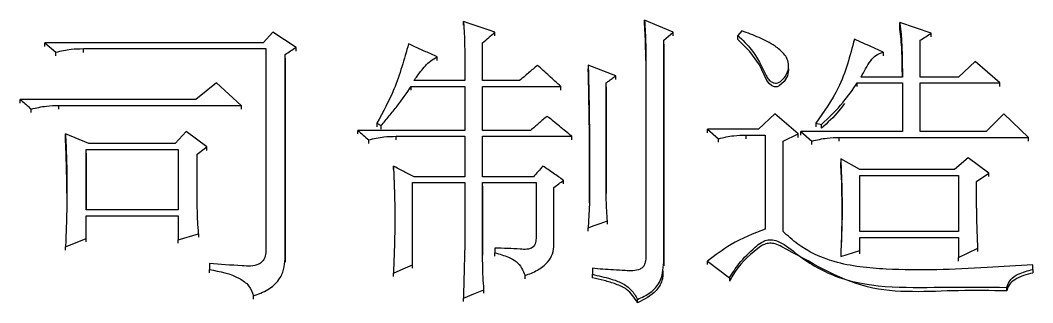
# Model space of a CAD drawing. Header units: millimetres. Extents: x 1852 to 4288, y 681 to 2404.
# Drawn here: x 2435.55 to 2443.53, y 2156.93 to 2159.16 of the extents above; entities that cross this region are included whole.
import ezdxf

# ---------------------------------------------------------------- set-up
doc = ezdxf.new("R2010")
doc.units = ezdxf.units.MM

msp = doc.modelspace()

# ---------------------------------------------------------------- linework, layer by layer
at = {"color": 7, "linetype": 'Continuous', "lineweight": 25}
for p, q in [((2439.0418, 2159.123), (2439.0418, 2159.1528)), ((2440.6968, 2159.0688), (2440.4696, 2159.1622)), ((2440.4697, 2159.1323), (2440.4696, 2159.1622)), ((2442.7305, 2159.0595), (2442.4817, 2159.1435)), ((2442.4817, 2159.1135), (2442.4817, 2159.1435)), ((2437.5382, 2159.0688), (2437.4624, 2158.9847)), ((2437.7221, 2158.9473), (2437.5382, 2159.0688)), ((2439.2906, 2159.039), (2439.2906, 2159.0688)), ((2440.6211, 2159.0034), (2440.6968, 2159.0688)), ((2440.6968, 2159.0391), (2440.6968, 2159.0688)), ((2441.2377, 2159.0781), (2441.2052, 2159.0408)), ((2442.7305, 2159.0298), (2442.7305, 2159.0595)), ((2435.7425, 2158.9847), (2435.829, 2158.9099)), ((2437.4624, 2158.9847), (2435.7425, 2158.9847)), ((2435.7425, 2158.9551), (2435.7425, 2158.9847)), ((2439.1932, 2158.6855), (2439.1932, 2158.9847)), ((2439.1932, 2158.9551), (2439.1932, 2158.9847)), ((2440.6211, 2157.2498), (2440.6211, 2159.0034)), ((2440.6211, 2158.9738), (2440.6211, 2159.0034)), ((2441.2052, 2159.0111), (2441.2052, 2159.0408)), ((2442.6439, 2158.7136), (2442.6439, 2159.0034)), ((2442.6439, 2158.9738), (2442.6439, 2159.0034)), ((2435.829, 2158.8804), (2435.829, 2158.9099)), ((2436.0454, 2158.938), (2437.4841, 2158.938)), ((2436.0454, 2158.9084), (2436.0454, 2158.938)), ((2437.4841, 2158.938), (2437.4841, 2157.3251)), ((2437.7221, 2158.9178), (2437.7221, 2158.9473)), ((2440.6211, 2158.9735), (2440.6211, 2157.2222)), ((2442.3519, 2158.91), (2442.3519, 2158.8805)), ((2437.6355, 2157.278), (2437.6355, 2158.8912)), ((2437.6355, 2158.8618), (2437.6355, 2158.8912)), ((2437.6355, 2158.8615), (2437.6355, 2157.2504)), ((2438.8363, 2158.8431), (2438.8363, 2158.8725)), ((2439.0526, 2158.8258), (2439.0526, 2158.6855)), ((2439.0526, 2158.8258), (2439.0526, 2158.7964)), ((2440.4805, 2158.8726), (2440.4805, 2157.2875)), ((2440.4805, 2158.8726), (2440.4805, 2158.8432)), ((2441.6046, 2158.8086), (2441.6046, 2158.8178)), ((2443.0766, 2158.8352), (2442.9468, 2158.7136)), ((2443.2713, 2158.6668), (2443.0766, 2158.8352)), ((2440.2425, 2158.7229), (2440.0261, 2158.8071)), ((2440.0261, 2158.8071), (2440.0261, 2158.7778)), ((2441.6046, 2158.7883), (2441.6046, 2158.7993)), ((2437.0947, 2158.6668), (2436.9324, 2158.5357)), ((2437.2894, 2158.4889), (2437.0947, 2158.6668)), ((2439.0526, 2158.6855), (2438.6523, 2158.6855)), ((2439.4853, 2158.6855), (2439.1932, 2158.6855)), ((2440.1668, 2157.7951), (2440.1668, 2158.6668)), ((2440.1668, 2158.6377), (2440.1668, 2158.6668)), ((2440.2425, 2158.6937), (2440.2425, 2158.7229)), ((2442.1464, 2158.6668), (2442.5033, 2158.6668)), ((2442.1464, 2158.6377), (2442.1464, 2158.6668)), ((2442.5033, 2158.7136), (2442.1788, 2158.7136)), ((2442.5033, 2158.6668), (2442.5033, 2158.2829)), ((2442.9468, 2158.7136), (2442.6439, 2158.7136)), ((2442.6439, 2158.6668), (2443.2713, 2158.6668)), ((2442.6439, 2158.2829), (2442.6439, 2158.6668)), ((2442.6439, 2158.6377), (2442.6439, 2158.6668)), ((2443.2713, 2158.6377), (2443.2713, 2158.6668)), ((2438.6307, 2158.6387), (2439.0526, 2158.6387)), ((2439.0526, 2158.6387), (2439.0526, 2158.2922)), ((2439.1932, 2158.6387), (2439.8098, 2158.6387)), ((2439.1932, 2158.2922), (2439.1932, 2158.6387)), ((2439.1932, 2158.6097), (2439.1932, 2158.6387)), ((2439.8098, 2158.6097), (2439.8098, 2158.6387)), ((2440.1668, 2158.6373), (2440.1668, 2157.795)), ((2436.9324, 2158.5357), (2435.5478, 2158.5357)), ((2435.5478, 2158.5068), (2435.5478, 2158.5357)), ((2435.6343, 2158.4321), (2435.6343, 2158.4608)), ((2435.8507, 2158.4889), (2437.2894, 2158.4889)), ((2435.8507, 2158.4601), (2435.8507, 2158.4889)), ((2437.2894, 2158.4889), (2437.2894, 2158.4601)), ((2441.4973, 2158.4234), (2441.3675, 2158.3016)), ((2441.6812, 2158.2641), (2441.4973, 2158.4234)), ((2443.3038, 2158.4234), (2443.1632, 2158.2829)), ((2443.4985, 2158.236), (2443.3038, 2158.4234)), ((2438.3603, 2158.3485), (2438.3927, 2158.3297)), ((2438.3603, 2158.3485), (2438.3603, 2158.3199)), ((2441.8218, 2158.3485), (2441.8651, 2158.3391)), ((2441.8218, 2158.3485), (2441.8218, 2158.3199)), ((2441.8651, 2158.3105), (2441.8651, 2158.3391)), ((2436.0887, 2158.1891), (2435.9048, 2158.2641)), ((2435.9048, 2158.2352), (2435.9048, 2158.2641)), ((2436.8567, 2158.2828), (2436.7701, 2158.1891)), ((2437.0189, 2158.161), (2436.8567, 2158.2828)), ((2439.0526, 2158.2922), (2438.2088, 2158.2922)), ((2438.2088, 2158.2637), (2438.2088, 2158.2922)), ((2438.3927, 2158.3012), (2438.3927, 2158.3297)), ((2439.5718, 2158.2922), (2439.1932, 2158.2922)), ((2440.9673, 2158.3016), (2441.0538, 2158.2266)), ((2441.3675, 2158.3016), (2440.9673, 2158.3016)), ((2441.5622, 2158.2079), (2441.6812, 2158.2641)), ((2441.6812, 2158.2357), (2441.6812, 2158.2641)), ((2441.7028, 2158.2829), (2441.7894, 2158.2079)), ((2442.5033, 2158.2829), (2441.7028, 2158.2829)), ((2441.7028, 2158.2544), (2441.7028, 2158.2829)), ((2443.1632, 2158.2829), (2442.6439, 2158.2829)), ((2436.7701, 2158.1891), (2436.0887, 2158.1891)), ((2438.2954, 2158.1889), (2438.2954, 2158.2172)), ((2438.5117, 2158.2454), (2439.0526, 2158.2454)), ((2438.5117, 2158.2169), (2438.5117, 2158.2454)), ((2439.0526, 2158.2454), (2439.0526, 2157.9265)), ((2439.1932, 2158.2454), (2439.8963, 2158.2454)), ((2439.1932, 2157.9265), (2439.1932, 2158.2454)), ((2439.1932, 2158.217), (2439.1932, 2158.2454)), ((2439.8963, 2158.217), (2439.8963, 2158.2454)), ((2441.0538, 2158.1983), (2441.0538, 2158.2266)), ((2441.2701, 2158.2548), (2441.4216, 2158.2548)), ((2441.2701, 2158.2263), (2441.2701, 2158.2548)), ((2441.4216, 2158.2548), (2441.4216, 2157.5132)), ((2441.5622, 2157.4943), (2441.5622, 2158.2079)), ((2441.5622, 2158.1795), (2441.5622, 2158.2079)), ((2441.7894, 2158.1795), (2441.7894, 2158.2079)), ((2442.0057, 2158.236), (2443.4985, 2158.236)), ((2442.0057, 2158.2076), (2442.0057, 2158.236)), ((2443.4985, 2158.2076), (2443.4985, 2158.236)), ((2436.067, 2158.1422), (2436.7918, 2158.1422)), ((2436.067, 2157.6635), (2436.067, 2158.1422)), ((2436.067, 2158.114), (2436.067, 2158.1422)), ((2436.067, 2158.1134), (2436.067, 2157.6635)), ((2436.7918, 2158.1422), (2436.7918, 2157.6635)), ((2436.9432, 2158.1047), (2437.0189, 2158.161)), ((2436.9432, 2157.7105), (2436.9432, 2158.1047)), ((2436.9432, 2158.0765), (2436.9432, 2158.1047)), ((2437.0189, 2158.1327), (2437.0189, 2158.161)), ((2442.168, 2157.9828), (2442.0165, 2158.0672)), ((2442.0165, 2158.0672), (2442.0165, 2158.0386)), ((2442.0198, 2157.9442), (2442.0165, 2158.0386)), ((2443.0225, 2158.0766), (2442.9144, 2157.9828)), ((2443.1848, 2157.9547), (2443.0225, 2158.0766)), ((2438.4901, 2157.9829), (2438.4901, 2158.0109)), ((2442.9144, 2157.9828), (2442.168, 2157.9828)), ((2443.0875, 2157.889), (2443.1848, 2157.9547)), ((2443.1848, 2157.9267), (2443.1848, 2157.9547)), ((2438.6415, 2157.8795), (2439.0526, 2157.8795)), ((2438.6416, 2157.231), (2438.6415, 2157.8795)), ((2438.6415, 2157.8517), (2438.6415, 2157.8795)), ((2439.0526, 2157.9265), (2438.6524, 2157.9265)), ((2439.0526, 2157.8795), (2439.0526, 2157.3721)), ((2439.5935, 2157.9265), (2439.1932, 2157.9265)), ((2439.1932, 2157.8795), (2439.6151, 2157.8796)), ((2439.1932, 2157.3063), (2439.1932, 2157.8795)), ((2439.1932, 2157.8517), (2439.1932, 2157.8795)), ((2439.6151, 2157.8796), (2439.6151, 2157.4474)), ((2439.8314, 2157.8705), (2439.8314, 2157.8983)), ((2442.168, 2157.9359), (2442.9468, 2157.9359)), ((2442.168, 2157.4944), (2442.168, 2157.9359)), ((2442.168, 2157.908), (2442.168, 2157.9359)), ((2442.9468, 2157.9359), (2442.9468, 2157.4944)), ((2439.1932, 2157.8511), (2439.1932, 2157.3061)), ((2439.7557, 2157.391), (2439.7557, 2157.842)), ((2439.7557, 2157.8142), (2439.7557, 2157.842)), ((2440.037, 2157.7199), (2440.0262, 2157.5226)), ((2436.7918, 2157.6635), (2436.067, 2157.6635)), ((2436.067, 2157.6165), (2436.7918, 2157.6166)), ((2436.067, 2157.4379), (2436.067, 2157.6165)), ((2436.067, 2157.5891), (2436.067, 2157.6165)), ((2436.7918, 2157.6166), (2436.7918, 2157.4285)), ((2440.1776, 2157.5516), (2440.1776, 2157.579)), ((2436.7918, 2157.4285), (2436.954, 2157.4756)), ((2436.954, 2157.4756), (2436.9541, 2157.4484)), ((2440.0262, 2157.4953), (2440.0262, 2157.5226)), ((2442.9468, 2157.4944), (2442.168, 2157.4944)), ((2435.9048, 2157.3721), (2436.067, 2157.4379)), ((2436.067, 2157.4108), (2436.067, 2157.4379)), ((2436.7918, 2157.4014), (2436.7918, 2157.4285)), ((2439.7557, 2157.3639), (2439.7557, 2157.391)), ((2442.168, 2157.4474), (2442.9468, 2157.4474)), ((2442.168, 2157.3439), (2442.168, 2157.4474)), ((2442.168, 2157.4203), (2442.168, 2157.4474)), ((2442.9468, 2157.4474), (2442.9468, 2157.2875)), ((2435.9048, 2157.3451), (2435.9048, 2157.3721)), ((2439.2906, 2157.3627), (2439.2906, 2157.3251)), ((2439.2906, 2157.2982), (2439.2906, 2157.3251)), ((2442.0166, 2157.2969), (2442.168, 2157.3439)), ((2442.168, 2157.317), (2442.168, 2157.3439)), ((2442.9468, 2157.2875), (2443.0983, 2157.3628)), ((2443.0983, 2157.3358), (2443.0983, 2157.3628)), ((2437.0406, 2157.2404), (2437.0406, 2157.1933)), ((2437.6355, 2157.2511), (2437.6355, 2157.278)), ((2438.6416, 2157.2042), (2438.6416, 2157.231)), ((2440.6211, 2157.223), (2440.6211, 2157.2498)), ((2440.9673, 2157.2592), (2441.1403, 2157.1275)), ((2440.9673, 2157.2324), (2440.9673, 2157.2592)), ((2442.9468, 2157.2606), (2442.9468, 2157.2875)), ((2443.531, 2157.1934), (2443.531, 2157.2311)), ((2443.531, 2157.2043), (2443.531, 2157.2311)), ((2437.0406, 2157.1666), (2437.0406, 2157.1933)), ((2438.4901, 2157.1384), (2438.4901, 2157.1651)), ((2439.5286, 2157.1196), (2439.5286, 2157.1463)), ((2440.0586, 2157.2028), (2440.0586, 2157.1557)), ((2440.0586, 2157.129), (2440.0586, 2157.1557)), ((2440.6182, 2157.156), (2440.6182, 2157.1829)), ((2443.531, 2157.1934), (2443.531, 2157.1667)), ((2441.1403, 2157.1275), (2441.1403, 2157.1009)), ((2437.3867, 2156.9598), (2437.3867, 2156.9862)), ((2439.2041, 2157.0068), (2439.2041, 2157.0333)), ((2443.3254, 2157.0257), (2443.3254, 2157.0522)), ((2439.0418, 2156.941), (2439.0418, 2156.9674)), ((2440.4156, 2156.9307), (2440.4156, 2156.9579))]:
    msp.add_line(p, q, dxfattribs=at)
at = {"color": 7, "linetype": 'Continuous', "lineweight": 25, "flags": 128}
for points in [[(2441.6023, 2158.7876), (2441.6054, 2158.7712), (2441.5976, 2158.7239), (2441.5716, 2158.6785), (2441.5323, 2158.6438), (2441.5145, 2158.637), (2441.4951, 2158.6367), (2441.475, 2158.6436), (2441.4517, 2158.6613), (2441.4348, 2158.6854), (2441.3765, 2158.8105), (2441.2992, 2158.9152), (2441.2052, 2159.0108), (2441.2052, 2159.0108)], [(2438.6307, 2158.6097), (2438.6307, 2158.6168), (2438.6307, 2158.6244), (2438.6307, 2158.6387)], [(2440.9673, 2158.2731), (2440.9673, 2158.2871), (2440.9673, 2158.3016)], [(2440.0262, 2157.5226), (2440.0728, 2157.54), (2440.1194, 2157.5573), (2440.1776, 2157.579)], [(2438.4901, 2157.1651), (2438.5658, 2157.1981), (2438.6416, 2157.231)], [(2439.0418, 2156.9674), (2439.1229, 2157.0003), (2439.2041, 2157.0333)]]:
    msp.add_lwpolyline(points, dxfattribs=at)
at = {"color": 7, "linetype": 'Continuous', "lineweight": 25}
for points, knots in [([(2439.0418, 2159.1528), (2439.0447, 2159.1141), (2439.0503, 2159.0403), (2439.0524, 2158.9312), (2439.0525, 2158.8609), (2439.0526, 2158.8258)], [0, 0, 0, 0, 0.356505, 0.678169, 1, 1, 1, 1]), ([(2439.2906, 2159.0688), (2439.2491, 2159.0828), (2439.1662, 2159.1108), (2439.0832, 2159.1388), (2439.0418, 2159.1528)], [0, 0, 0, 0, 0.499999, 1, 1, 1, 1]), ([(2440.4696, 2159.1622), (2440.4718, 2159.1299), (2440.4761, 2159.0655), (2440.4793, 2158.969), (2440.4801, 2158.9047), (2440.4805, 2158.8726)], [0, 0, 0, 0, 0.335205, 0.667529, 1, 1, 1, 1]), ([(2442.4817, 2159.1435), (2442.482, 2159.1408), (2442.4828, 2159.1354), (2442.4839, 2159.1273), (2442.485, 2159.1191), (2442.4858, 2159.1124), (2442.4867, 2159.1056), (2442.4876, 2159.0988), (2442.4884, 2159.092), (2442.4895, 2159.0825), (2442.4926, 2159.0539), (2442.4965, 2159.0025), (2442.4987, 2158.9533), (2442.4997, 2158.9246), (2442.5, 2158.917), (2442.5002, 2158.9109), (2442.5004, 2158.9033), (2442.5006, 2158.8973), (2442.5008, 2158.8897), (2442.501, 2158.8836), (2442.5011, 2158.8776), (2442.5013, 2158.8715), (2442.5014, 2158.8639), (2442.5016, 2158.8564), (2442.5017, 2158.8503), (2442.5018, 2158.8442), (2442.5019, 2158.8382), (2442.502, 2158.8306), (2442.5021, 2158.8245), (2442.5023, 2158.8169), (2442.5023, 2158.8109), (2442.5024, 2158.8033), (2442.5025, 2158.7972), (2442.5026, 2158.7896), (2442.5027, 2158.7836), (2442.5028, 2158.776), (2442.5028, 2158.7699), (2442.5029, 2158.7623), (2442.5029, 2158.7563), (2442.503, 2158.7487), (2442.5031, 2158.7426), (2442.5031, 2158.735), (2442.5032, 2158.729), (2442.5032, 2158.7213), (2442.5033, 2158.7167), (2442.5033, 2158.7136)], [0, 0, 0, 0, 0.019051, 0.038103, 0.057154, 0.076206, 0.085731, 0.104783, 0.123834, 0.13336, 0.171464, 0.32391, 0.492832, 0.513945, 0.524502, 0.545616, 0.556172, 0.577286, 0.587843, 0.608956, 0.619513, 0.63007, 0.651184, 0.672297, 0.682854, 0.693411, 0.714524, 0.725081, 0.746195, 0.756752, 0.777865, 0.788422, 0.809536, 0.820093, 0.841206, 0.851763, 0.872877, 0.883433, 0.904547, 0.915104, 0.936217, 0.946774, 0.967888, 0.978445, 1, 1, 1, 1]), ([(2439.1932, 2158.9847), (2439.2094, 2158.9987), (2439.2419, 2159.0268), (2439.2743, 2159.0548), (2439.2906, 2159.0688)], [0, 0, 0, 0, 0.500001, 1, 1, 1, 1]), ([(2440.4805, 2158.8429), (2440.4801, 2158.8753), (2440.4793, 2158.9397), (2440.4761, 2159.0362), (2440.4718, 2159.1001), (2440.4697, 2159.1321)], [0, 0, 0, 0, 0.335659, 0.667726, 1, 1, 1, 1]), ([(2441.2052, 2159.0408), (2441.2428, 2159.0054), (2441.3389, 2158.9148), (2441.3998, 2158.7862), (2441.4426, 2158.6996), (2441.4619, 2158.6805), (2441.4805, 2158.669), (2441.5022, 2158.6643), (2441.5224, 2158.6674), (2441.5481, 2158.6818), (2441.5763, 2158.7108), (2441.6012, 2158.7537), (2441.6083, 2158.8053), (2441.5984, 2158.8556), (2441.5626, 2158.9101), (2441.4876, 2158.9696), (2441.3737, 2159.0273), (2441.2833, 2159.0611), (2441.2377, 2159.0781)], [0, 0, 0, 0, 0.132576, 0.339199, 0.368942, 0.383766, 0.408891, 0.423884, 0.438973, 0.459319, 0.498147, 0.542368, 0.587069, 0.63299, 0.675109, 0.75468, 0.876186, 1, 1, 1, 1]), ([(2442.503, 2158.7136), (2442.5026, 2158.7476), (2442.5019, 2158.8253), (2442.4991, 2158.9589), (2442.4879, 2159.0579), (2442.4817, 2159.1135)], [0, 0, 0, 0, 0.254107, 0.581877, 1, 1, 1, 1]), ([(2442.6439, 2159.0034), (2442.6584, 2159.0128), (2442.6872, 2159.0315), (2442.716, 2159.0501), (2442.7305, 2159.0595)], [0, 0, 0, 0, 0.499999, 1, 1, 1, 1]), ([(2438.6091, 2158.9753), (2438.5755, 2158.8543), (2438.5153, 2158.6371), (2438.4078, 2158.437), (2438.3603, 2158.3485)], [0, 0, 0, 0, 0.557381, 1, 1, 1, 1]), ([(2438.8363, 2158.8725), (2438.8058, 2158.8863), (2438.7528, 2158.9103), (2438.6771, 2158.9446), (2438.6318, 2158.9651), (2438.6091, 2158.9753)], [0, 0, 0, 0, 0.401772, 0.700886, 1, 1, 1, 1]), ([(2442.1247, 2159.0128), (2442.0903, 2158.8807), (2442.0282, 2158.6427), (2441.8853, 2158.4391), (2441.8218, 2158.3485)], [0, 0, 0, 0, 0.555082, 1, 1, 1, 1]), ([(2442.3519, 2158.91), (2442.3214, 2158.9237), (2442.2684, 2158.9478), (2442.1927, 2158.982), (2442.1474, 2159.0025), (2442.1247, 2159.0128)], [0, 0, 0, 0, 0.40179, 0.700895, 1, 1, 1, 1]), ([(2435.829, 2158.9099), (2435.8688, 2158.9192), (2435.9399, 2158.9358), (2436.0131, 2158.9373), (2436.0454, 2158.938)], [0, 0, 0, 0, 0.558835, 1, 1, 1, 1]), ([(2437.6355, 2158.8912), (2437.6499, 2158.9006), (2437.6788, 2158.9193), (2437.7076, 2158.938), (2437.7221, 2158.9473)], [0, 0, 0, 0, 0.4999996, 1, 1, 1, 1]), ([(2442.1788, 2158.7136), (2442.2009, 2158.7574), (2442.2319, 2158.8187), (2442.292, 2158.8892), (2442.3317, 2158.903), (2442.3519, 2158.91)], [0, 0, 0, 0, 0.55151, 0.77279, 1, 1, 1, 1]), ([(2438.6523, 2158.6855), (2438.6693, 2158.7097), (2438.6972, 2158.7496), (2438.7416, 2158.8014), (2438.783, 2158.844), (2438.8184, 2158.8629), (2438.8363, 2158.8725)], [0, 0, 0, 0, 0.335639, 0.554348, 0.775254, 1, 1, 1, 1]), ([(2439.6259, 2158.8071), (2439.6025, 2158.7868), (2439.5556, 2158.7463), (2439.5087, 2158.7058), (2439.4853, 2158.6855)], [0, 0, 0, 0, 0.5, 1, 1, 1, 1]), ([(2439.8098, 2158.6387), (2439.7792, 2158.6668), (2439.7179, 2158.7229), (2439.6566, 2158.779), (2439.6259, 2158.8071)], [0, 0, 0, 0, 0.5, 1, 1, 1, 1]), ([(2440.0261, 2158.8071), (2440.0264, 2158.7967), (2440.0267, 2158.781), (2440.0272, 2158.7601), (2440.0276, 2158.7444), (2440.0279, 2158.7287), (2440.0283, 2158.713), (2440.0286, 2158.6973), (2440.029, 2158.6816), (2440.0293, 2158.666), (2440.0297, 2158.6503), (2440.03, 2158.6346), (2440.0304, 2158.6137), (2440.0309, 2158.5927), (2440.0313, 2158.5718), (2440.0316, 2158.5561), (2440.0319, 2158.5404), (2440.0322, 2158.5247), (2440.0326, 2158.5038), (2440.0329, 2158.4828), (2440.0333, 2158.4619), (2440.0336, 2158.441), (2440.0341, 2158.4043), (2440.0351, 2158.331), (2440.0355, 2158.2577), (2440.0359, 2158.1948), (2440.036, 2158.1686), (2440.0361, 2158.1476), (2440.0362, 2158.1319), (2440.0362, 2158.1162), (2440.0363, 2158.1004), (2440.0364, 2158.0847), (2440.0364, 2158.069), (2440.0365, 2158.0532), (2440.0365, 2158.0375), (2440.0365, 2158.0218), (2440.0366, 2158.006), (2440.0366, 2157.9851), (2440.0367, 2157.9641), (2440.0367, 2157.9431), (2440.0367, 2157.9273), (2440.0368, 2157.9116), (2440.0368, 2157.8959), (2440.0368, 2157.8801), (2440.0368, 2157.8644), (2440.0369, 2157.8513), (2440.0369, 2157.8408), (2440.0369, 2157.8329), (2440.0369, 2157.825), (2440.0369, 2157.8171), (2440.0369, 2157.8093), (2440.0369, 2157.8014), (2440.0369, 2157.7935), (2440.0369, 2157.7856), (2440.0369, 2157.7778), (2440.0369, 2157.7673), (2440.0369, 2157.7568), (2440.037, 2157.7463), (2440.037, 2157.7384), (2440.037, 2157.7296), (2440.037, 2157.7235), (2440.037, 2157.7199)], [0, 0, 0, 0, 0.028913, 0.04337, 0.057826, 0.072283, 0.08674, 0.101196, 0.115653, 0.13011, 0.144566, 0.159023, 0.173479, 0.202393, 0.216849, 0.231306, 0.245763, 0.260219, 0.274676, 0.303589, 0.318046, 0.332502, 0.361416, 0.419242, 0.534896, 0.563809, 0.592722, 0.607179, 0.621635, 0.636092, 0.650548, 0.665005, 0.679462, 0.693918, 0.708375, 0.722832, 0.737288, 0.751745, 0.780658, 0.795115, 0.809571, 0.824028, 0.838485, 0.852941, 0.867398, 0.881854, 0.889083, 0.896311, 0.903539, 0.910768, 0.917996, 0.925224, 0.932453, 0.939681, 0.946909, 0.954138, 0.968594, 0.975822, 0.983051, 0.990279, 1, 1, 1, 1]), ([(2440.0369, 2157.7192), (2440.0368, 2157.794), (2440.0365, 2158.0082), (2440.0357, 2158.3611), (2440.0293, 2158.6387), (2440.0261, 2158.7775)], [0, 0, 0, 0, 0.211658, 0.605797, 1, 1, 1, 1]), ([(2440.1668, 2158.6668), (2440.1731, 2158.6715), (2440.1889, 2158.6832), (2440.2141, 2158.7019), (2440.233, 2158.7159), (2440.2425, 2158.7229)], [0, 0, 0, 0, 0.25, 0.624999, 1, 1, 1, 1]), ([(2441.8651, 2158.3391), (2441.9247, 2158.3955), (2442.0304, 2158.4955), (2442.1111, 2158.6147), (2442.1464, 2158.6668)], [0, 0, 0, 0, 0.563281, 1, 1, 1, 1]), ([(2438.3927, 2158.3297), (2438.4143, 2158.355), (2438.4574, 2158.4057), (2438.5386, 2158.5075), (2438.5941, 2158.5866), (2438.6307, 2158.6387)], [0, 0, 0, 0, 0.254915, 0.509864, 1, 1, 1, 1]), ([(2435.5478, 2158.5357), (2435.5601, 2158.525), (2435.5807, 2158.5072), (2435.6096, 2158.4822), (2435.6261, 2158.468), (2435.6343, 2158.4608)], [0, 0, 0, 0, 0.428348, 0.714171, 1, 1, 1, 1]), ([(2442.0471, 2158.5054), (2442.0325, 2158.4851), (2441.9806, 2158.4131), (2441.9134, 2158.3531), (2441.8651, 2158.3101)], [0, 0, 0, 0, 0.281385, 1, 1, 1, 1]), ([(2435.6343, 2158.4608), (2435.6741, 2158.4701), (2435.7452, 2158.4868), (2435.8184, 2158.4883), (2435.8507, 2158.4889)], [0, 0, 0, 0, 0.558839, 1, 1, 1, 1]), ([(2439.7016, 2158.4047), (2439.68, 2158.3859), (2439.6367, 2158.3485), (2439.5935, 2158.311), (2439.5718, 2158.2922)], [0, 0, 0, 0, 0.5, 1, 1, 1, 1]), ([(2439.8963, 2158.2454), (2439.8639, 2158.2719), (2439.799, 2158.325), (2439.7341, 2158.3781), (2439.7016, 2158.4047)], [0, 0, 0, 0, 0.5, 1, 1, 1, 1]), ([(2435.9048, 2158.2641), (2435.9061, 2158.2326), (2435.9082, 2158.1853), (2435.9103, 2158.1301), (2435.9113, 2158.1045), (2435.9117, 2158.0927), (2435.9119, 2158.0867), (2435.9121, 2158.0808), (2435.9123, 2158.0729), (2435.9126, 2158.0631), (2435.913, 2158.0513), (2435.9137, 2158.0276), (2435.915, 2157.9763), (2435.9162, 2157.8973), (2435.9164, 2157.8026), (2435.9157, 2157.7354), (2435.915, 2157.6959), (2435.9147, 2157.684), (2435.9145, 2157.6722), (2435.9142, 2157.6603), (2435.9139, 2157.6445), (2435.9135, 2157.6287), (2435.9131, 2157.6129), (2435.9124, 2157.5892), (2435.9116, 2157.5615), (2435.9107, 2157.5339), (2435.9101, 2157.5181), (2435.9097, 2157.5062), (2435.9092, 2157.4904), (2435.9086, 2157.4746), (2435.908, 2157.4588), (2435.9076, 2157.4469), (2435.9071, 2157.4351), (2435.9067, 2157.4232), (2435.9062, 2157.4088), (2435.9055, 2157.3917), (2435.905, 2157.3786), (2435.9048, 2157.3721)], [0, 0, 0, 0, 0.106229, 0.159343, 0.1859, 0.19254, 0.199179, 0.205818, 0.212458, 0.225736, 0.239015, 0.252293, 0.305408, 0.411639, 0.51787, 0.6241, 0.637379, 0.650658, 0.663936, 0.677215, 0.690493, 0.717051, 0.730329, 0.743608, 0.796722, 0.823279, 0.836558, 0.849837, 0.863115, 0.889672, 0.902951, 0.91623, 0.929508, 0.942787, 0.956065, 0.978033, 1, 1, 1, 1]), ([(2438.2088, 2158.2922), (2438.2233, 2158.2797), (2438.2521, 2158.2547), (2438.281, 2158.2297), (2438.2954, 2158.2172)], [0, 0, 0, 0, 0.5, 1, 1, 1, 1]), ([(2435.9161, 2157.7962), (2435.9161, 2157.8016), (2435.9158, 2157.8387), (2435.9147, 2157.9073), (2435.9113, 2158.0482), (2435.9075, 2158.1575), (2435.9048, 2158.2352)], [0, 0, 0, 0, 0.0372504, 0.252924, 0.4685964, 1, 1, 1, 1]), ([(2438.2954, 2158.2172), (2438.3351, 2158.2266), (2438.4063, 2158.2432), (2438.4794, 2158.2447), (2438.5117, 2158.2454)], [0, 0, 0, 0, 0.558835, 1, 1, 1, 1]), ([(2441.0538, 2158.2266), (2441.0936, 2158.236), (2441.1647, 2158.2526), (2441.2379, 2158.2541), (2441.2701, 2158.2548)], [0, 0, 0, 0, 0.558835, 1, 1, 1, 1]), ([(2441.7894, 2158.2079), (2441.8291, 2158.2172), (2441.9003, 2158.2339), (2441.9734, 2158.2354), (2442.0057, 2158.236)], [0, 0, 0, 0, 0.558835, 1, 1, 1, 1]), ([(2442.0165, 2158.0672), (2442.0205, 2157.9747), (2442.0265, 2157.836), (2442.029, 2157.5791), (2442.0217, 2157.4148), (2442.0166, 2157.2969)], [0, 0, 0, 0, 0.360824, 0.541241, 1, 1, 1, 1]), ([(2438.4901, 2158.0109), (2438.4903, 2158.0066), (2438.4907, 2157.9978), (2438.4911, 2157.9869), (2438.4915, 2157.9782), (2438.4919, 2157.9694), (2438.4922, 2157.9607), (2438.4926, 2157.9519), (2438.4929, 2157.9432), (2438.4933, 2157.9345), (2438.4937, 2157.9257), (2438.494, 2157.917), (2438.4944, 2157.9082), (2438.4947, 2157.8995), (2438.495, 2157.8908), (2438.4954, 2157.882), (2438.4957, 2157.8733), (2438.496, 2157.8645), (2438.4963, 2157.8558), (2438.4966, 2157.847), (2438.4969, 2157.8383), (2438.4972, 2157.8295), (2438.4975, 2157.8208), (2438.4978, 2157.812), (2438.4981, 2157.8011), (2438.4985, 2157.788), (2438.4992, 2157.7617), (2438.5013, 2157.6698), (2438.5014, 2157.5647), (2438.4999, 2157.4683), (2438.4993, 2157.4376), (2438.4988, 2157.4157), (2438.4984, 2157.3982), (2438.4979, 2157.3807), (2438.4973, 2157.3632), (2438.4967, 2157.3456), (2438.4961, 2157.3281), (2438.4956, 2157.315), (2438.4952, 2157.304), (2438.4949, 2157.2952), (2438.4946, 2157.2865), (2438.4943, 2157.2777), (2438.4939, 2157.2668), (2438.4936, 2157.258), (2438.4933, 2157.247), (2438.4929, 2157.2383), (2438.4926, 2157.2273), (2438.4922, 2157.2185), (2438.4919, 2157.2098), (2438.4916, 2157.201), (2438.4913, 2157.1922), (2438.4909, 2157.1835), (2438.4906, 2157.1752), (2438.4903, 2157.169), (2438.4901, 2157.1651)], [0, 0, 0, 0, 0.0155282, 0.0310565, 0.0388207, 0.0465848, 0.0621132, 0.0698773, 0.0776415, 0.0931698, 0.1009339, 0.1086981, 0.1242264, 0.1319906, 0.1397547, 0.155283, 0.1630472, 0.1708114, 0.1863397, 0.1941038, 0.201868, 0.2173963, 0.2251605, 0.2329246, 0.2484529, 0.2639813, 0.2795096, 0.3416232, 0.5901063, 0.6522198, 0.6832764, 0.6988047, 0.7298614, 0.7453897, 0.7609181, 0.7919748, 0.8075031, 0.8230314, 0.8385597, 0.8463239, 0.854088, 0.8696163, 0.8773805, 0.8929088, 0.900673, 0.9162013, 0.9239654, 0.9394937, 0.9472579, 0.9550221, 0.9705504, 0.9783145, 0.9860787, 1, 1, 1, 1]), ([(2438.6524, 2157.9265), (2438.6253, 2157.9406), (2438.5712, 2157.9687), (2438.5171, 2157.9969), (2438.4901, 2158.0109)], [0, 0, 0, 0, 0.5, 1, 1, 1, 1]), ([(2439.6692, 2158.0109), (2439.6566, 2157.9969), (2439.6313, 2157.9687), (2439.6061, 2157.9406), (2439.5935, 2157.9265)], [0, 0, 0, 0, 0.5000001, 1, 1, 1, 1]), ([(2439.8314, 2157.8983), (2439.8044, 2157.9171), (2439.7503, 2157.9546), (2439.6962, 2157.9922), (2439.6692, 2158.0109)], [0, 0, 0, 0, 0.499999, 1, 1, 1, 1]), ([(2442.02, 2157.9476), (2442.0226, 2157.8617), (2442.0267, 2157.7263), (2442.0252, 2157.5615), (2442.0223, 2157.4491), (2442.021, 2157.4065), (2442.0203, 2157.3804)], [0, 0, 0, 0, 0.458446, 0.721932, 0.829459, 1, 1, 1, 1]), ([(2439.7557, 2157.842), (2439.7683, 2157.8514), (2439.7936, 2157.8702), (2439.8188, 2157.8889), (2439.8314, 2157.8983)], [0, 0, 0, 0, 0.5, 1, 1, 1, 1]), ([(2443.0983, 2157.3628), (2443.0982, 2157.3654), (2443.098, 2157.3708), (2443.0976, 2157.3788), (2443.0973, 2157.3868), (2443.097, 2157.3948), (2443.0967, 2157.4028), (2443.0963, 2157.4108), (2443.096, 2157.4188), (2443.0957, 2157.4269), (2443.0954, 2157.4349), (2443.0951, 2157.4429), (2443.0948, 2157.4509), (2443.0945, 2157.4589), (2443.0942, 2157.4669), (2443.0939, 2157.4749), (2443.0936, 2157.4829), (2443.0933, 2157.4909), (2443.093, 2157.499), (2443.0928, 2157.507), (2443.0925, 2157.515), (2443.0922, 2157.523), (2443.092, 2157.531), (2443.0917, 2157.539), (2443.0915, 2157.547), (2443.0913, 2157.555), (2443.091, 2157.563), (2443.0908, 2157.571), (2443.0906, 2157.579), (2443.0904, 2157.5871), (2443.0902, 2157.5951), (2443.09, 2157.6031), (2443.0899, 2157.6111), (2443.0897, 2157.6191), (2443.0895, 2157.6271), (2443.0894, 2157.6351), (2443.0893, 2157.6431), (2443.0891, 2157.6538), (2443.0889, 2157.6645), (2443.0888, 2157.6752), (2443.0887, 2157.6832), (2443.0886, 2157.6912), (2443.0885, 2157.6992), (2443.0884, 2157.7072), (2443.0883, 2157.7152), (2443.0882, 2157.7232), (2443.0882, 2157.7312), (2443.0881, 2157.7392), (2443.088, 2157.7472), (2443.088, 2157.7552), (2443.0879, 2157.7632), (2443.0879, 2157.7712), (2443.0878, 2157.7792), (2443.0878, 2157.7872), (2443.0878, 2157.7952), (2443.0877, 2157.8033), (2443.0877, 2157.8113), (2443.0877, 2157.8193), (2443.0876, 2157.8273), (2443.0876, 2157.8353), (2443.0876, 2157.8433), (2443.0876, 2157.8513), (2443.0875, 2157.8593), (2443.0875, 2157.8673), (2443.0875, 2157.8772), (2443.0875, 2157.8844), (2443.0875, 2157.889)], [0, 0, 0, 0, 0.015218, 0.030436, 0.045654, 0.060873, 0.076091, 0.091309, 0.106527, 0.121745, 0.136964, 0.152182, 0.1674, 0.182618, 0.197836, 0.213054, 0.228273, 0.243491, 0.258709, 0.273927, 0.289145, 0.304364, 0.319582, 0.3348, 0.350018, 0.365236, 0.380454, 0.395673, 0.410891, 0.426109, 0.441327, 0.456545, 0.471764, 0.486982, 0.5022, 0.517418, 0.532636, 0.547854, 0.578291, 0.593509, 0.608727, 0.623945, 0.639163, 0.654382, 0.6696, 0.684818, 0.700036, 0.715254, 0.730473, 0.745691, 0.760909, 0.776127, 0.791345, 0.806563, 0.821782, 0.837, 0.852218, 0.867436, 0.882654, 0.897873, 0.913091, 0.928309, 0.943527, 0.958745, 0.973963, 1, 1, 1, 1]), ([(2440.1776, 2157.579), (2440.1763, 2157.5977), (2440.1735, 2157.6352), (2440.1693, 2157.7072), (2440.1678, 2157.7605), (2440.1668, 2157.7951)], [0, 0, 0, 0, 0.260299, 0.520606, 1, 1, 1, 1]), ([(2436.954, 2157.4756), (2436.9515, 2157.5081), (2436.9471, 2157.5635), (2436.9445, 2157.6418), (2436.9436, 2157.6876), (2436.9432, 2157.7105)], [0, 0, 0, 0, 0.415965, 0.707929, 1, 1, 1, 1]), ([(2441.4216, 2157.5132), (2441.3289, 2157.477), (2441.1647, 2157.4128), (2441.0272, 2157.3058), (2440.9673, 2157.2592)], [0, 0, 0, 0, 0.564353, 1, 1, 1, 1]), ([(2443.531, 2157.2311), (2443.411, 2157.2233), (2443.0265, 2157.1983), (2442.5032, 2157.1781), (2441.9911, 2157.2277), (2441.7151, 2157.354), (2441.5997, 2157.4596), (2441.562, 2157.4941)], [0, 0, 0, 0, 0.176106, 0.564607, 0.76693, 0.923799, 1, 1, 1, 1]), ([(2439.6151, 2157.4474), (2439.6145, 2157.4336), (2439.6133, 2157.4059), (2439.5921, 2157.3628), (2439.5407, 2157.3506), (2439.4416, 2157.358), (2439.3574, 2157.3606), (2439.2906, 2157.3627)], [0, 0, 0, 0, 0.111188, 0.223572, 0.352358, 0.48582, 1, 1, 1, 1]), ([(2439.5286, 2157.1463), (2439.5617, 2157.1588), (2439.627, 2157.1834), (2439.7035, 2157.2424), (2439.7495, 2157.3157), (2439.7537, 2157.366), (2439.7557, 2157.391)], [0, 0, 0, 0, 0.2909058, 0.5738998, 0.7889929, 1, 1, 1, 1]), ([(2441.1403, 2157.1275), (2441.1639, 2157.1653), (2441.2198, 2157.2548), (2441.3112, 2157.3442), (2441.3857, 2157.4063), (2441.4323, 2157.4285), (2441.4819, 2157.4304), (2441.5721, 2157.3984), (2441.7222, 2157.2656), (2442.1401, 2157.031), (2442.7313, 2157.0594), (2443.1727, 2157.054), (2443.3254, 2157.0522)], [0, 0, 0, 0, 0.056836, 0.134509, 0.160695, 0.179209, 0.197944, 0.220552, 0.296631, 0.448407, 0.809043, 1, 1, 1, 1]), ([(2443.3254, 2157.0248), (2443.1998, 2157.0268), (2442.8353, 2157.0327), (2442.1955, 2156.9781), (2441.7576, 2157.2695), (2441.505, 2157.3964), (2441.4569, 2157.4037), (2441.4075, 2157.3922), (2441.2997, 2157.3144), (2441.1998, 2157.2173), (2441.1485, 2157.1162), (2441.1403, 2157.1)], [0, 0, 0, 0, 0.157365, 0.456561, 0.768793, 0.792611, 0.81031, 0.828146, 0.854321, 0.976726, 1, 1, 1, 1]), ([(2437.4841, 2157.3251), (2437.4812, 2157.3088), (2437.4766, 2157.2826), (2437.4544, 2157.2519), (2437.3996, 2157.2159), (2437.2509, 2157.225), (2437.1243, 2157.2343), (2437.0406, 2157.2404)], [0, 0, 0, 0, 0.101198, 0.163077, 0.226913, 0.489011, 1, 1, 1, 1]), ([(2439.0526, 2157.3721), (2439.0525, 2157.3686), (2439.0524, 2157.3633), (2439.0522, 2157.3562), (2439.052, 2157.3492), (2439.0518, 2157.3421), (2439.0516, 2157.335), (2439.0515, 2157.3298), (2439.0513, 2157.3245), (2439.0511, 2157.3174), (2439.0509, 2157.3086), (2439.0506, 2157.298), (2439.0503, 2157.2874), (2439.0501, 2157.2768), (2439.0498, 2157.2662), (2439.0494, 2157.252), (2439.049, 2157.2379), (2439.0486, 2157.2238), (2439.0484, 2157.2132), (2439.0481, 2157.2026), (2439.0477, 2157.1884), (2439.0473, 2157.1743), (2439.0469, 2157.1601), (2439.0467, 2157.1495), (2439.0464, 2157.1389), (2439.046, 2157.1248), (2439.0456, 2157.1107), (2439.0452, 2157.0965), (2439.045, 2157.0859), (2439.0447, 2157.0753), (2439.0444, 2157.0665), (2439.0442, 2157.0594), (2439.0441, 2157.0523), (2439.0439, 2157.0452), (2439.0437, 2157.0382), (2439.0435, 2157.0329), (2439.0434, 2157.0276), (2439.0433, 2157.0223), (2439.0431, 2157.0152), (2439.0429, 2157.0081), (2439.0427, 2157.001), (2439.0426, 2156.9957), (2439.0424, 2156.9904), (2439.0422, 2156.9839), (2439.042, 2156.9762), (2439.0419, 2156.9703), (2439.0418, 2156.9674)], [0, 0, 0, 0, 0.026197, 0.039295, 0.052394, 0.07859, 0.091689, 0.104787, 0.117886, 0.130984, 0.157181, 0.183378, 0.209574, 0.235771, 0.261968, 0.288165, 0.340558, 0.366755, 0.392952, 0.419149, 0.445345, 0.497739, 0.523936, 0.550133, 0.576329, 0.602526, 0.65492, 0.681117, 0.707313, 0.73351, 0.759707, 0.772805, 0.785904, 0.812101, 0.825199, 0.838297, 0.851396, 0.864494, 0.877593, 0.903789, 0.916888, 0.929986, 0.943085, 0.956183, 0.978091, 1, 1, 1, 1]), ([(2439.2041, 2157.0333), (2439.2013, 2157.0673), (2439.1962, 2157.1298), (2439.1939, 2157.2208), (2439.1935, 2157.2778), (2439.1932, 2157.3063)], [0, 0, 0, 0, 0.374547, 0.687197, 1, 1, 1, 1]), ([(2439.2906, 2157.3251), (2439.3263, 2157.3151), (2439.3847, 2157.2987), (2439.4599, 2157.2603), (2439.5032, 2157.2067), (2439.5202, 2157.1663), (2439.5286, 2157.1463)], [0, 0, 0, 0, 0.350808, 0.573679, 0.788817, 1, 1, 1, 1]), ([(2437.3867, 2156.9862), (2437.4255, 2157.0001), (2437.5018, 2157.0274), (2437.5868, 2157.1018), (2437.6296, 2157.1912), (2437.6336, 2157.2492), (2437.6355, 2157.278)], [0, 0, 0, 0, 0.291641, 0.573732, 0.788274, 1, 1, 1, 1]), ([(2440.4805, 2157.2875), (2440.4794, 2157.2715), (2440.4777, 2157.2459), (2440.4603, 2157.2137), (2440.428, 2157.1894), (2440.377, 2157.1824), (2440.3069, 2157.1854), (2440.2003, 2157.1905), (2440.114, 2157.198), (2440.0586, 2157.2028)], [0, 0, 0, 0, 0.101022, 0.16229, 0.225577, 0.345591, 0.4673, 0.658589, 1, 1, 1, 1]), ([(2440.4156, 2156.9579), (2440.4502, 2156.9738), (2440.5182, 2157.005), (2440.61, 2157.1034), (2440.6169, 2157.1949), (2440.6211, 2157.2498)], [0, 0, 0, 0, 0.292445, 0.57466, 1, 1, 1, 1]), ([(2437.0406, 2157.1933), (2437.1222, 2157.1779), (2437.235, 2157.1566), (2437.3555, 2157.0707), (2437.3765, 2157.014), (2437.3867, 2156.9862)], [0, 0, 0, 0, 0.573069, 0.791053, 1, 1, 1, 1]), ([(2440.0586, 2157.1557), (2440.107, 2157.1444), (2440.1864, 2157.1257), (2440.2933, 2157.0901), (2440.3705, 2157.0352), (2440.4007, 2156.9835), (2440.4156, 2156.9579)], [0, 0, 0, 0, 0.348257, 0.572012, 0.789055, 1, 1, 1, 1]), ([(2440.6143, 2157.1555), (2440.6136, 2157.1437), (2440.6108, 2157.0972), (2440.5537, 2157.0017), (2440.4685, 2156.9579), (2440.4156, 2156.9307)], [0, 0, 0, 0, 0.114138, 0.450055, 1, 1, 1, 1]), ([(2443.3254, 2157.0522), (2443.334, 2157.074), (2443.3517, 2157.1187), (2443.4295, 2157.1676), (2443.4922, 2157.1836), (2443.531, 2157.1934)], [0, 0, 0, 0, 0.267154, 0.547116, 1, 1, 1, 1]), ([(2443.531, 2157.1659), (2443.4812, 2157.1532), (2443.4124, 2157.1358), (2443.3435, 2157.0772), (2443.3314, 2157.0421), (2443.3254, 2157.0248)], [0, 0, 0, 0, 0.572734, 0.790238, 1, 1, 1, 1]), ([(2440.4156, 2156.9307), (2440.3903, 2156.97), (2440.348, 2157.036), (2440.2439, 2157.0797), (2440.1528, 2157.107), (2440.0901, 2157.1211), (2440.0586, 2157.1282)], [0, 0, 0, 0, 0.327074, 0.548772, 0.773869, 1, 1, 1, 1])]:
    msp.add_open_spline(points, degree=3, knots=knots, dxfattribs=at)

doc.saveas('drawing.dxf')
